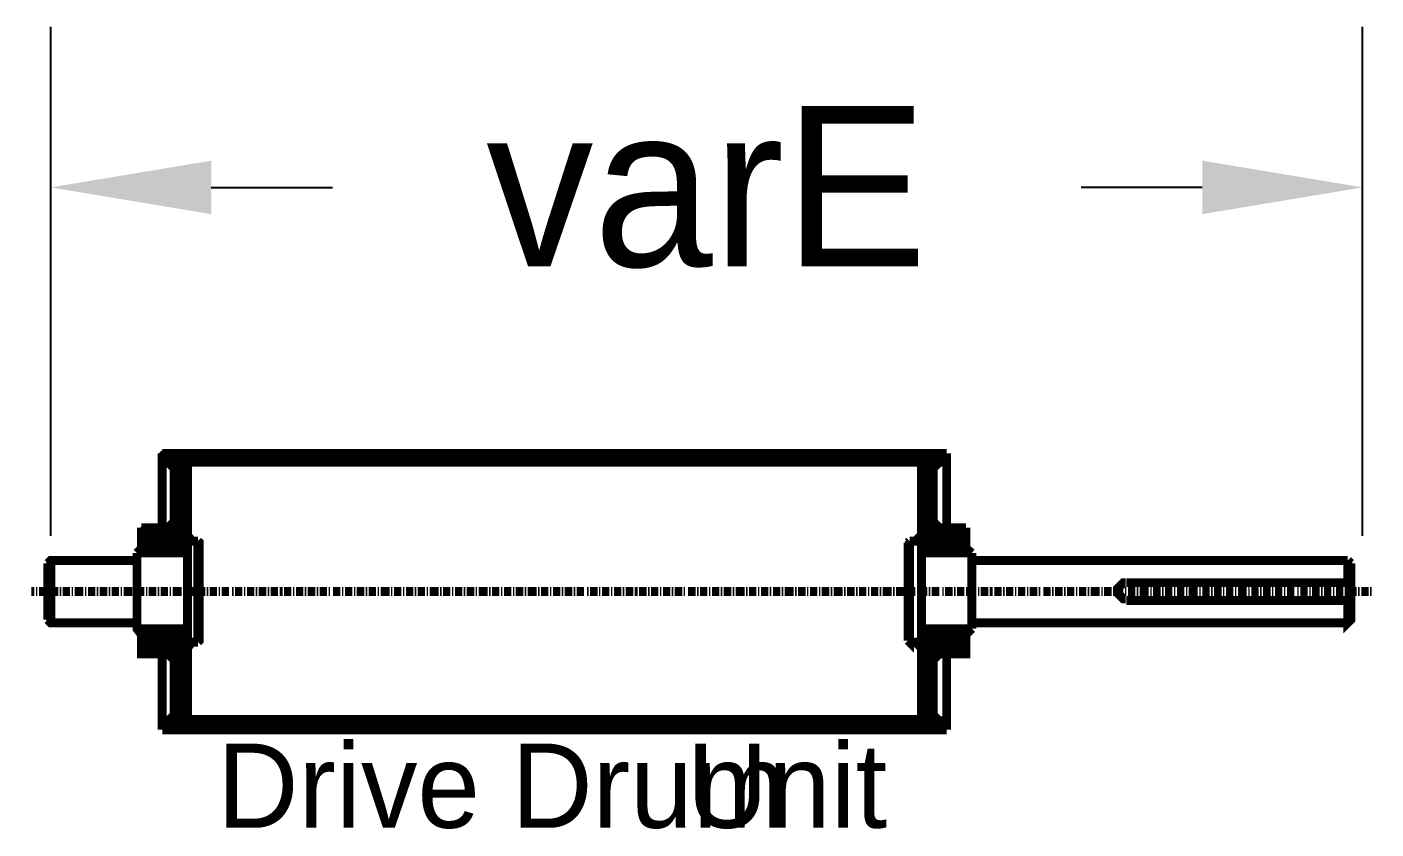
# Model space of a CAD drawing. Extents: x -4.5 to 11.4, y -10.7 to 0.4.
# Drawn here: x 5.904 to 7.418, y -8.492 to -7.592 of the extents above; entities that cross this region are included whole.
import ezdxf

# ---------------------------------------------------------------- set-up
doc = ezdxf.new("R2010")
doc.units = 0
doc.header["$MEASUREMENT"] = 0
doc.dimstyles.get("Standard").update_dxf_attribs({"dimtxt": 0.18, "dimasz": 0.18, "dimexe": 0.18, "dimexo": 0.0625, "dimgap": 0.09, "dimtad": 0, "dimtih": 1, "dimtoh": 1, "dimdec": 4, "dimzin": 0, "dimdsep": 46, "dimtxsty": 'Standard', "dimcen": 0.09, "dimadec": 0, "dimazin": 0, "dimtfac": 1, "dimtdec": 4, "dimtofl": 0, "dimtmove": 0, "dimatfit": 3, "dimfxl": 1, "dimtolj": 1, "dimtzin": 0, "dimarcsym": 0})

# ---------------------------------------------------------------- blocks, each defined once
blk = doc.blocks.new('*D4')
at = {"color": 0, "linetype": 'Continuous', "lineweight": -2, "transparency": 16777216}
for p, q in [((5.9311, -8.163), (5.9311, -7.5921)), ((7.4028, -8.163), (7.4028, -7.5921)), ((6.1111, -7.7721), (6.247, -7.7721)), ((7.2228, -7.7721), (7.087, -7.7721))]:
    blk.add_line(p, q, dxfattribs=at)
at = {"color": 0, "linetype": 'Continuous', "transparency": 16777216}
for points in [[(6.1111, -7.7421), (6.1111, -7.8021), (5.9311, -7.7721)], [(7.2228, -7.7421), (7.2228, -7.8021), (7.4028, -7.7721)]]:
    blk.add_solid(points, dxfattribs=at)
at = {"layer": 'Defpoints', "color": 0, "linetype": 'Continuous', "transparency": 16777216}
for p in [(7.4028, -7.7721), (5.9311, -8.2255), (7.4028, -8.2255)]:
    blk.add_point(p, dxfattribs=at)
at = {"color": 0, "linetype": 'Continuous', "transparency": 16777216, "insert": (6.667, -7.7721), "char_height": 0.18, "attachment_point": 5}
blk.add_mtext('\\A1;varE', dxfattribs=at)

msp = doc.modelspace()

# ---------------------------------------------------------------- linework, layer by layer
at = {"color": 0, "const_width": 0.01}
for points in [[(6.936113, -8.070497), (6.056133, -8.070497)], [(6.056133, -8.070497), (6.056133, -8.153837)], [(6.056133, -8.073867), (6.059433, -8.070497)], [(6.062793, -8.080547), (6.072783, -8.070497)], [(6.074463, -8.080547), (6.084453, -8.070497)], [(6.086133, -8.080547), (6.097793, -8.070497)], [(6.099423, -8.080547), (6.109463, -8.070497)], [(6.111143, -8.080547), (6.122813, -8.070497)], [(6.124433, -8.080547), (6.136103, -8.070497)], [(6.136103, -8.080547), (6.147763, -8.070497)], [(6.149453, -8.080547), (6.161113, -8.070497)], [(6.161113, -8.080547), (6.172773, -8.070497)], [(6.174453, -8.080547), (6.186113, -8.070497)], [(6.186113, -8.080547), (6.197783, -8.070497)], [(6.199463, -8.080547), (6.211133, -8.070497)], [(6.211133, -8.080547), (6.222793, -8.070497)], [(6.224423, -8.080547), (6.236143, -8.070497)], [(6.236143, -8.080547), (6.247813, -8.070497)], [(6.249433, -8.080547), (6.261103, -8.070497)], [(6.262783, -8.080547), (6.272763, -8.070497)], [(6.274453, -8.080547), (6.286113, -8.070497)], [(6.287793, -8.080547), (6.297773, -8.070497)], [(6.299453, -8.080547), (6.311113, -8.070497)], [(6.312793, -8.080547), (6.322783, -8.070497)], [(6.324463, -8.080547), (6.336133, -8.070497)], [(6.337753, -8.080547), (6.349423, -8.070497)], [(6.349423, -8.080547), (6.361143, -8.070497)], [(6.362763, -8.080547), (6.374433, -8.070497)], [(6.374433, -8.080547), (6.386103, -8.070497)], [(6.387783, -8.080547), (6.399453, -8.070497)], [(6.399453, -8.080547), (6.411113, -8.070497)], [(6.412793, -8.080547), (6.424453, -8.070497)], [(6.424453, -8.080547), (6.436113, -8.070497)], [(6.437793, -8.080547), (6.449463, -8.070497)], [(6.449463, -8.080547), (6.461133, -8.070497)], [(6.462753, -8.080547), (6.474423, -8.070497)], [(6.476103, -8.080547), (6.486143, -8.070497)], [(6.487763, -8.080547), (6.499433, -8.070497)], [(6.501113, -8.080547), (6.511103, -8.070497)], [(6.512783, -8.080547), (6.524453, -8.070497)], [(6.526133, -8.080547), (6.536113, -8.070497)], [(6.537793, -8.080547), (6.549453, -8.070497)], [(6.551143, -8.080547), (6.561113, -8.070497)], [(6.562793, -8.080547), (6.574463, -8.070497)], [(6.576083, -8.080547), (6.587753, -8.070497)], [(6.587753, -8.080547), (6.599423, -8.070497)], [(6.601103, -8.080547), (6.612763, -8.070497)], [(6.612763, -8.080547), (6.624433, -8.070497)], [(6.626113, -8.080547), (6.637783, -8.070497)], [(6.637783, -8.080547), (6.649453, -8.070497)], [(6.651133, -8.080547), (6.662793, -8.070497)], [(6.662793, -8.080547), (6.674453, -8.070497)], [(6.676143, -8.080547), (6.687793, -8.070497)], [(6.687793, -8.080547), (6.699463, -8.070497)], [(6.701083, -8.080547), (6.712753, -8.070497)], [(6.714433, -8.080547), (6.724423, -8.070497)], [(6.726103, -8.080547), (6.737763, -8.070497)], [(6.739453, -8.080547), (6.749433, -8.070497)], [(6.751113, -8.080547), (6.762783, -8.070497)], [(6.764463, -8.080547), (6.774453, -8.070497)], [(6.776133, -8.080547), (6.787793, -8.070497)], [(6.789473, -8.080547), (6.801143, -8.070497)], [(6.801143, -8.080547), (6.812793, -8.070497)], [(6.814433, -8.080547), (6.826083, -8.070497)], [(6.826083, -8.080547), (6.837753, -8.070497)], [(6.839433, -8.080547), (6.851103, -8.070497)], [(6.851103, -8.080547), (6.862763, -8.070497)], [(6.864453, -8.080547), (6.876113, -8.070497)], [(6.876113, -8.080547), (6.887783, -8.070497)], [(6.889463, -8.080547), (6.901133, -8.070497)], [(6.901133, -8.080547), (6.912793, -8.070497)], [(6.916103, -8.080547), (6.926143, -8.070497)], [(6.936113, -8.070497), (6.936113, -8.153837)], [(6.056133, -8.080547), (6.084453, -8.080547)], [(6.062793, -8.080547), (6.069473, -8.087207)], [(6.069473, -8.080547), (6.069473, -8.182207)], [(6.084453, -8.095517), (6.069473, -8.082167)], [(6.084453, -8.083847), (6.079463, -8.080547)], [(6.907793, -8.080547), (6.084453, -8.080547)], [(6.084453, -8.080547), (6.084453, -8.225497)], [(6.936113, -8.080547), (6.907793, -8.080547)], [(6.921083, -8.093887), (6.907793, -8.080547)], [(6.907793, -8.080547), (6.907793, -8.225497)], [(6.921083, -8.080547), (6.919463, -8.080547)], [(6.921083, -8.080547), (6.921083, -8.182207)], [(6.927763, -8.080547), (6.921083, -8.087207)], [(6.927763, -8.080547), (6.936113, -8.072177)], [(6.084453, -8.108867), (6.069473, -8.093887)], [(6.921083, -8.105557), (6.907793, -8.092207)], [(6.084453, -8.120527), (6.069473, -8.107177)], [(6.921083, -8.118847), (6.907793, -8.105557)], [(6.084453, -8.133877), (6.069473, -8.118847)], [(6.921083, -8.132197), (6.907793, -8.117227)], [(6.921083, -8.143867), (6.907793, -8.130517)], [(6.084453, -8.145547), (6.069473, -8.132197)], [(6.084453, -8.158887), (6.069473, -8.143867)], [(6.921083, -8.157197), (6.907793, -8.142167)], [(6.032793, -8.160517), (6.037793, -8.153837)], [(6.032793, -8.172187), (6.051143, -8.153837)], [(6.032793, -8.153837), (6.032793, -8.182207)], [(6.069473, -8.153837), (6.032793, -8.153837)], [(6.034423, -8.182207), (6.062793, -8.153837)], [(6.047773, -8.182207), (6.069473, -8.160517)], [(6.062793, -8.153837), (6.069473, -8.147227)], [(6.084453, -8.170547), (6.069473, -8.157197)], [(6.921083, -8.168867), (6.907793, -8.155517)], [(6.927763, -8.153837), (6.921083, -8.147227)], [(6.921083, -8.153837), (6.957763, -8.153837)], [(6.921083, -8.155517), (6.922773, -8.153837)], [(6.921083, -8.168867), (6.936113, -8.153837)], [(6.921083, -8.180527), (6.947783, -8.153837)], [(6.932753, -8.182207), (6.957763, -8.157197)], [(6.957763, -8.153837), (6.957763, -8.182207)], [(6.059433, -8.182207), (6.069473, -8.173867)], [(6.082763, -8.182207), (6.069473, -8.168867)], [(6.089433, -8.168867), (6.084453, -8.162197)], [(6.096113, -8.168867), (6.084453, -8.168867)], [(6.096113, -8.168867), (6.096113, -8.282197)], [(6.096113, -8.168867), (6.097793, -8.170547), (6.097793, -8.280517), (6.096113, -8.282197)], [(6.894453, -8.168867), (6.892773, -8.170547)], [(6.892773, -8.280517), (6.894453, -8.282197), (6.894453, -8.168867)], [(6.892773, -8.170547), (6.892773, -8.280517)], [(6.894453, -8.168867), (6.907793, -8.168867)], [(6.901133, -8.168867), (6.907793, -8.162197)], [(6.921083, -8.182207), (6.907793, -8.167187)], [(6.944473, -8.182207), (6.957763, -8.168867)], [(5.927763, -8.193877), (5.931133, -8.190517), (6.027813, -8.190517)], [(5.931133, -8.260557), (5.931133, -8.190517)], [(6.027813, -8.182207), (6.032793, -8.177227)], [(6.084453, -8.182207), (6.027813, -8.182207)], [(6.027813, -8.182207), (6.027813, -8.267167), (6.032793, -8.273847)], [(6.909423, -8.182207), (6.907793, -8.180527)], [(6.907793, -8.182207), (6.964433, -8.182207)], [(6.964433, -8.182207), (6.957763, -8.177227)], [(6.964433, -8.182207), (6.964433, -8.267167)], [(6.964433, -8.190517), (7.386103, -8.190517)], [(7.389463, -8.193877), (7.386103, -8.190517)], [(7.386103, -8.215527), (7.386103, -8.190517)], [(5.927763, -8.257197), (5.927763, -8.193877)], [(7.386103, -8.235547), (7.386103, -8.260557), (7.389463, -8.257197), (7.389463, -8.193877)], [(7.136963, -8.215527), (7.134633, -8.215527), (7.127793, -8.222367), (7.127793, -8.224697), (7.127793, -8.226977), (7.134633, -8.233867), (7.136963, -8.233867)], [(7.137783, -8.215527), (7.389463, -8.215527)], [(5.909423, -8.225497), (5.911113, -8.225497), (5.912793, -8.225497)], [(5.914473, -8.225497), (5.916103, -8.225497)], [(5.917783, -8.225497), (5.919463, -8.225497), (5.921083, -8.225497), (5.922773, -8.225497), (5.924453, -8.225497), (5.926143, -8.225497)], [(5.927763, -8.225497), (5.929453, -8.225497)], [(5.931133, -8.225497), (5.932753, -8.225497), (5.934433, -8.225497), (5.936113, -8.225497), (5.937793, -8.225497), (5.939433, -8.225497)], [(5.941113, -8.225497), (5.942793, -8.225497)], [(5.944473, -8.225497), (5.946103, -8.225497), (5.947783, -8.225497), (5.949463, -8.225497), (5.951083, -8.225497), (5.952783, -8.225497)], [(5.954463, -8.225497), (5.956143, -8.225497)], [(5.957763, -8.225497), (5.959453, -8.225497), (5.961133, -8.225497), (5.962753, -8.225497), (5.964433, -8.225497), (5.966113, -8.225497), (5.967813, -8.225497)], [(5.969433, -8.225497), (5.971113, -8.225497)], [(5.972793, -8.225497), (5.974423, -8.225497), (5.976103, -8.225497), (5.977783, -8.225497), (5.979463, -8.225497), (5.981103, -8.225497)], [(5.982783, -8.225497), (5.984463, -8.225497)], [(5.986143, -8.225497), (5.987763, -8.225497), (5.989453, -8.225497), (5.991133, -8.225497), (5.992753, -8.225497), (5.994453, -8.225497)], [(5.996133, -8.225497), (5.997813, -8.225497)], [(5.999433, -8.225497), (6.001113, -8.225497), (6.002793, -8.225497), (6.004423, -8.225497), (6.006103, -8.225497), (6.007783, -8.225497)], [(6.009473, -8.225497), (6.011103, -8.225497)], [(6.012783, -8.225497), (6.014463, -8.225497), (6.016083, -8.225497), (6.017773, -8.225497), (6.019453, -8.225497), (6.021133, -8.225497), (6.022763, -8.225497)], [(6.024453, -8.225497), (6.026133, -8.225497)], [(6.027813, -8.225497), (6.029433, -8.225497), (6.031113, -8.225497), (6.032793, -8.225497), (6.034423, -8.225497), (6.036113, -8.225497)], [(6.037793, -8.225497), (6.039473, -8.225497)], [(6.041103, -8.225497), (6.042783, -8.225497), (6.044463, -8.225497), (6.046083, -8.225497), (6.047773, -8.225497), (6.049453, -8.225497)], [(6.051143, -8.225497), (6.052763, -8.225497)], [(6.054453, -8.225497), (6.056133, -8.225497), (6.057753, -8.225497), (6.059433, -8.225497), (6.061113, -8.225497), (6.062793, -8.225497)], [(6.064433, -8.225497), (6.066113, -8.225497)], [(6.067793, -8.225497), (6.069473, -8.225497), (6.071103, -8.225497), (6.072783, -8.225497), (6.074463, -8.225497), (6.076083, -8.225497), (6.077783, -8.225497)], [(6.079463, -8.225497), (6.081143, -8.225497)], [(6.082763, -8.225497), (6.084453, -8.225497), (6.086133, -8.225497), (6.087753, -8.225497), (6.089433, -8.225497), (6.091113, -8.225497)], [(6.084453, -8.225497), (6.084453, -8.370527)], [(6.092813, -8.225497), (6.094433, -8.225497)], [(6.096113, -8.225497), (6.097793, -8.225497), (6.099423, -8.225497), (6.101103, -8.225497), (6.102783, -8.225497), (6.104463, -8.225497)], [(6.106103, -8.225497), (6.107783, -8.225497)], [(6.109463, -8.225497), (6.111143, -8.225497), (6.112763, -8.225497), (6.114453, -8.225497), (6.116133, -8.225497), (6.117753, -8.225497)], [(6.119453, -8.225497), (6.121133, -8.225497)], [(6.122813, -8.225497), (6.124433, -8.225497), (6.126113, -8.225497), (6.127793, -8.225497), (6.129423, -8.225497), (6.131103, -8.225497)], [(6.134473, -8.225497), (6.136103, -8.225497)], [(6.137783, -8.225497), (6.139463, -8.225497), (6.141083, -8.225497), (6.142773, -8.225497), (6.144453, -8.225497), (6.146133, -8.225497)], [(6.147763, -8.225497), (6.149453, -8.225497)], [(6.151133, -8.225497), (6.152813, -8.225497), (6.154433, -8.225497), (6.156113, -8.225497), (6.157793, -8.225497), (6.159423, -8.225497)], [(6.161113, -8.225497), (6.162793, -8.225497)], [(6.164473, -8.225497), (6.166103, -8.225497), (6.167783, -8.225497), (6.169463, -8.225497), (6.171083, -8.225497), (6.172773, -8.225497)], [(6.174453, -8.225497), (6.176143, -8.225497)], [(6.177763, -8.225497), (6.179453, -8.225497), (6.181133, -8.225497), (6.182753, -8.225497), (6.184433, -8.225497), (6.186113, -8.225497)], [(6.187793, -8.225497), (6.189433, -8.225497), (6.191113, -8.225497)], [(6.192793, -8.225497), (6.194473, -8.225497), (6.196103, -8.225497), (6.197783, -8.225497), (6.199463, -8.225497), (6.201083, -8.225497)], [(6.202783, -8.225497), (6.204463, -8.225497)], [(6.206143, -8.225497), (6.207763, -8.225497), (6.209453, -8.225497), (6.211133, -8.225497), (6.212753, -8.225497), (6.214433, -8.225497)], [(6.216113, -8.225497), (6.217813, -8.225497)], [(6.219433, -8.225497), (6.221113, -8.225497), (6.222793, -8.225497), (6.224423, -8.225497), (6.226103, -8.225497), (6.227783, -8.225497)], [(6.229463, -8.225497), (6.231103, -8.225497)], [(6.232783, -8.225497), (6.234463, -8.225497), (6.236143, -8.225497), (6.237763, -8.225497), (6.239453, -8.225497), (6.241133, -8.225497)], [(6.242753, -8.225497), (6.244453, -8.225497)], [(6.247813, -8.225497), (6.249433, -8.225497), (6.251113, -8.225497), (6.252793, -8.225497), (6.254423, -8.225497), (6.256103, -8.225497)], [(6.257783, -8.225497), (6.259473, -8.225497)], [(6.261103, -8.225497), (6.262783, -8.225497), (6.264463, -8.225497), (6.266083, -8.225497), (6.267773, -8.225497), (6.269453, -8.225497)], [(6.271133, -8.225497), (6.272763, -8.225497)], [(6.274453, -8.225497), (6.276133, -8.225497), (6.277813, -8.225497), (6.279433, -8.225497), (6.281113, -8.225497), (6.282793, -8.225497)], [(6.284423, -8.225497), (6.286113, -8.225497)], [(6.287793, -8.225497), (6.289473, -8.225497), (6.291103, -8.225497), (6.292783, -8.225497), (6.294463, -8.225497), (6.296083, -8.225497)], [(6.297773, -8.225497), (6.299453, -8.225497)], [(6.301143, -8.225497), (6.302763, -8.225497), (6.304453, -8.225497), (6.306133, -8.225497), (6.307753, -8.225497), (6.309433, -8.225497), (6.311113, -8.225497)], [(6.312793, -8.225497), (6.314433, -8.225497)], [(6.316113, -8.225497), (6.317793, -8.225497), (6.319473, -8.225497), (6.321103, -8.225497), (6.322783, -8.225497), (6.324463, -8.225497)], [(6.326083, -8.225497), (6.327783, -8.225497)], [(6.329463, -8.225497), (6.331143, -8.225497), (6.332763, -8.225497), (6.334453, -8.225497), (6.336133, -8.225497), (6.337753, -8.225497)], [(6.339433, -8.225497), (6.341113, -8.225497)], [(6.342813, -8.225497), (6.344433, -8.225497), (6.346113, -8.225497), (6.347793, -8.225497), (6.349423, -8.225497), (6.351103, -8.225497)], [(6.352783, -8.225497), (6.354463, -8.225497)], [(6.356103, -8.225497), (6.357783, -8.225497), (6.359463, -8.225497), (6.361143, -8.225497), (6.362763, -8.225497), (6.364453, -8.225497), (6.366133, -8.225497)], [(6.367753, -8.225497), (6.369453, -8.225497)], [(6.371133, -8.225497), (6.372813, -8.225497), (6.374433, -8.225497), (6.376113, -8.225497), (6.377793, -8.225497), (6.379423, -8.225497)], [(6.381103, -8.225497), (6.382783, -8.225497)], [(6.384473, -8.225497), (6.386103, -8.225497), (6.387783, -8.225497), (6.389463, -8.225497), (6.391083, -8.225497), (6.392773, -8.225497)], [(6.394453, -8.225497), (6.396133, -8.225497)], [(6.397763, -8.225497), (6.399453, -8.225497), (6.401133, -8.225497), (6.402813, -8.225497), (6.404433, -8.225497), (6.406113, -8.225497)], [(6.407793, -8.225497), (6.409423, -8.225497)], [(6.411113, -8.225497), (6.412793, -8.225497), (6.414473, -8.225497), (6.416103, -8.225497), (6.417783, -8.225497), (6.419463, -8.225497), (6.421083, -8.225497)], [(6.422773, -8.225497), (6.424453, -8.225497)], [(6.426143, -8.225497), (6.427763, -8.225497), (6.429453, -8.225497), (6.431133, -8.225497), (6.432753, -8.225497), (6.434433, -8.225497)], [(6.436113, -8.225497), (6.437793, -8.225497)], [(6.439433, -8.225497), (6.441113, -8.225497), (6.442793, -8.225497), (6.444473, -8.225497), (6.446103, -8.225497), (6.447783, -8.225497)], [(6.449463, -8.225497), (6.451083, -8.225497)], [(6.452783, -8.225497), (6.454463, -8.225497), (6.456143, -8.225497), (6.457763, -8.225497), (6.459453, -8.225497), (6.461133, -8.225497)], [(6.462753, -8.225497), (6.464433, -8.225497)], [(6.466113, -8.225497), (6.467813, -8.225497), (6.469433, -8.225497), (6.471113, -8.225497), (6.472793, -8.225497), (6.474423, -8.225497), (6.476103, -8.225497)], [(6.477783, -8.225497), (6.479463, -8.225497)], [(6.481103, -8.225497), (6.482783, -8.225497), (6.484463, -8.225497), (6.486143, -8.225497), (6.487763, -8.225497), (6.489453, -8.225497)], [(6.491133, -8.225497), (6.492753, -8.225497)], [(6.494453, -8.225497), (6.496133, -8.225497), (6.497813, -8.225497), (6.499433, -8.225497), (6.501113, -8.225497), (6.502793, -8.225497)], [(6.504423, -8.225497), (6.506103, -8.225497)], [(6.507783, -8.225497), (6.509473, -8.225497), (6.511103, -8.225497), (6.512783, -8.225497), (6.514463, -8.225497), (6.516083, -8.225497)], [(6.517773, -8.225497), (6.519453, -8.225497)], [(6.521133, -8.225497), (6.522763, -8.225497), (6.524453, -8.225497), (6.526133, -8.225497), (6.527813, -8.225497), (6.529433, -8.225497)], [(6.532793, -8.225497), (6.534423, -8.225497)], [(6.536113, -8.225497), (6.537793, -8.225497), (6.539473, -8.225497), (6.541103, -8.225497), (6.542783, -8.225497), (6.544463, -8.225497)], [(6.546083, -8.225497), (6.547773, -8.225497)], [(6.549453, -8.225497), (6.551143, -8.225497), (6.552763, -8.225497), (6.554453, -8.225497), (6.556133, -8.225497), (6.557753, -8.225497)], [(6.559433, -8.225497), (6.561113, -8.225497)], [(6.562793, -8.225497), (6.564433, -8.225497), (6.566113, -8.225497), (6.567793, -8.225497), (6.569473, -8.225497), (6.571103, -8.225497)], [(6.572783, -8.225497), (6.574463, -8.225497)], [(6.576083, -8.225497), (6.577783, -8.225497), (6.579463, -8.225497), (6.581143, -8.225497), (6.582763, -8.225497), (6.584453, -8.225497)], [(6.586133, -8.225497), (6.587753, -8.225497), (6.589433, -8.225497)], [(6.591113, -8.225497), (6.592813, -8.225497), (6.594433, -8.225497), (6.596113, -8.225497), (6.597793, -8.225497), (6.599423, -8.225497)], [(6.601103, -8.225497), (6.602783, -8.225497)], [(6.604463, -8.225497), (6.606103, -8.225497), (6.607783, -8.225497), (6.609463, -8.225497), (6.611143, -8.225497), (6.612763, -8.225497)], [(6.614453, -8.225497), (6.616133, -8.225497)], [(6.617753, -8.225497), (6.619453, -8.225497), (6.621133, -8.225497), (6.622813, -8.225497), (6.624433, -8.225497), (6.626113, -8.225497)], [(6.627793, -8.225497), (6.629423, -8.225497)], [(6.631103, -8.225497), (6.632783, -8.225497), (6.634473, -8.225497), (6.636103, -8.225497), (6.637783, -8.225497), (6.639463, -8.225497)], [(6.641083, -8.225497), (6.642773, -8.225497)], [(6.646133, -8.225497), (6.647763, -8.225497), (6.649453, -8.225497), (6.651133, -8.225497), (6.652813, -8.225497), (6.654433, -8.225497)], [(6.656113, -8.225497), (6.657793, -8.225497)], [(6.659423, -8.225497), (6.661113, -8.225497), (6.662793, -8.225497), (6.664473, -8.225497), (6.666103, -8.225497), (6.667783, -8.225497)], [(6.669463, -8.225497), (6.671083, -8.225497)], [(6.672773, -8.225497), (6.674453, -8.225497), (6.676143, -8.225497), (6.677763, -8.225497), (6.679453, -8.225497), (6.681133, -8.225497)], [(6.682753, -8.225497), (6.684433, -8.225497)], [(6.686113, -8.225497), (6.687793, -8.225497), (6.689433, -8.225497), (6.691113, -8.225497), (6.692793, -8.225497), (6.694473, -8.225497)], [(6.696103, -8.225497), (6.697783, -8.225497)], [(6.699463, -8.225497), (6.701083, -8.225497), (6.702783, -8.225497), (6.704463, -8.225497), (6.706143, -8.225497), (6.707763, -8.225497), (6.709453, -8.225497)], [(6.711133, -8.225497), (6.712753, -8.225497)], [(6.714433, -8.225497), (6.716113, -8.225497), (6.717813, -8.225497), (6.719433, -8.225497), (6.721113, -8.225497), (6.722793, -8.225497)], [(6.724423, -8.225497), (6.726103, -8.225497)], [(6.727783, -8.225497), (6.729463, -8.225497), (6.731103, -8.225497), (6.732783, -8.225497), (6.734463, -8.225497), (6.736143, -8.225497)], [(6.737763, -8.225497), (6.739453, -8.225497)], [(6.741133, -8.225497), (6.742753, -8.225497), (6.744453, -8.225497), (6.746133, -8.225497), (6.747813, -8.225497), (6.749433, -8.225497)], [(6.751113, -8.225497), (6.752793, -8.225497)], [(6.754423, -8.225497), (6.756103, -8.225497), (6.757783, -8.225497), (6.759473, -8.225497), (6.761103, -8.225497), (6.762783, -8.225497), (6.764463, -8.225497)], [(6.766083, -8.225497), (6.767773, -8.225497)], [(6.769453, -8.225497), (6.771133, -8.225497), (6.772763, -8.225497), (6.774453, -8.225497), (6.776133, -8.225497), (6.777813, -8.225497)], [(6.779433, -8.225497), (6.781113, -8.225497)], [(6.782793, -8.225497), (6.784423, -8.225497), (6.786113, -8.225497), (6.787793, -8.225497), (6.789473, -8.225497), (6.791103, -8.225497)], [(6.792783, -8.225497), (6.794463, -8.225497)], [(6.796083, -8.225497), (6.797773, -8.225497), (6.799453, -8.225497), (6.801143, -8.225497), (6.802763, -8.225497), (6.804453, -8.225497)], [(6.806133, -8.225497), (6.807753, -8.225497)], [(6.809433, -8.225497), (6.811113, -8.225497), (6.812793, -8.225497), (6.814433, -8.225497), (6.816113, -8.225497), (6.817793, -8.225497), (6.819473, -8.225497)], [(6.821103, -8.225497), (6.822783, -8.225497)], [(6.824463, -8.225497), (6.826083, -8.225497), (6.827783, -8.225497), (6.829463, -8.225497), (6.831143, -8.225497), (6.832763, -8.225497)], [(6.834453, -8.225497), (6.836133, -8.225497)], [(6.837753, -8.225497), (6.839433, -8.225497), (6.841113, -8.225497), (6.842813, -8.225497), (6.844433, -8.225497), (6.846113, -8.225497)], [(6.847793, -8.225497), (6.849423, -8.225497)], [(6.851103, -8.225497), (6.852783, -8.225497), (6.854463, -8.225497), (6.856103, -8.225497), (6.857783, -8.225497), (6.859463, -8.225497)], [(6.861143, -8.225497), (6.862763, -8.225497)], [(6.864453, -8.225497), (6.866133, -8.225497), (6.867753, -8.225497), (6.869453, -8.225497), (6.871133, -8.225497), (6.872813, -8.225497), (6.874433, -8.225497)], [(6.876113, -8.225497), (6.877793, -8.225497)], [(6.879423, -8.225497), (6.881103, -8.225497), (6.882783, -8.225497), (6.884473, -8.225497), (6.886103, -8.225497), (6.887783, -8.225497)], [(6.889463, -8.225497), (6.891083, -8.225497)], [(6.892773, -8.225497), (6.894453, -8.225497), (6.896133, -8.225497), (6.897763, -8.225497), (6.899453, -8.225497), (6.901133, -8.225497)], [(6.902813, -8.225497), (6.904433, -8.225497)], [(6.906113, -8.225497), (6.907793, -8.225497), (6.909423, -8.225497), (6.911113, -8.225497), (6.912793, -8.225497), (6.914473, -8.225497)], [(6.907793, -8.225497), (6.907793, -8.370527)], [(6.916103, -8.225497), (6.917783, -8.225497)], [(6.919463, -8.225497), (6.921083, -8.225497), (6.922773, -8.225497), (6.924453, -8.225497), (6.926143, -8.225497), (6.927763, -8.225497)], [(6.931133, -8.225497), (6.932753, -8.225497)], [(6.934433, -8.225497), (6.936113, -8.225497), (6.937793, -8.225497), (6.939433, -8.225497), (6.941113, -8.225497), (6.942793, -8.225497)], [(6.944473, -8.225497), (6.946103, -8.225497)], [(6.947783, -8.225497), (6.949463, -8.225497), (6.951083, -8.225497), (6.952783, -8.225497), (6.954463, -8.225497), (6.956143, -8.225497)], [(6.957763, -8.225497), (6.959453, -8.225497)], [(6.961133, -8.225497), (6.962753, -8.225497), (6.964433, -8.225497), (6.966113, -8.225497), (6.967813, -8.225497), (6.969433, -8.225497)], [(6.971113, -8.225497), (6.972793, -8.225497)], [(6.974423, -8.225497), (6.976103, -8.225497), (6.977783, -8.225497), (6.979463, -8.225497), (6.981103, -8.225497), (6.982783, -8.225497)], [(6.984463, -8.225497), (6.986143, -8.225497), (6.987763, -8.225497)], [(6.989453, -8.225497), (6.991133, -8.225497), (6.992753, -8.225497), (6.994453, -8.225497), (6.996133, -8.225497), (6.997813, -8.225497)], [(6.999433, -8.225497), (7.001113, -8.225497)], [(7.002793, -8.225497), (7.004423, -8.225497), (7.006103, -8.225497), (7.007783, -8.225497), (7.009473, -8.225497), (7.011103, -8.225497)], [(7.012783, -8.225497), (7.014463, -8.225497)], [(7.016083, -8.225497), (7.017773, -8.225497), (7.019453, -8.225497), (7.021133, -8.225497), (7.022763, -8.225497), (7.024453, -8.225497)], [(7.026133, -8.225497), (7.027813, -8.225497)], [(7.029433, -8.225497), (7.031113, -8.225497), (7.032793, -8.225497), (7.034423, -8.225497), (7.036113, -8.225497), (7.037793, -8.225497)], [(7.039473, -8.225497), (7.041103, -8.225497)], [(7.044463, -8.225497), (7.046083, -8.225497), (7.047773, -8.225497), (7.049453, -8.225497), (7.051143, -8.225497), (7.052763, -8.225497)], [(7.054453, -8.225497), (7.056133, -8.225497)], [(7.057753, -8.225497), (7.059433, -8.225497), (7.061113, -8.225497), (7.062793, -8.225497), (7.064433, -8.225497), (7.066113, -8.225497)], [(7.067793, -8.225497), (7.069473, -8.225497)], [(7.071103, -8.225497), (7.072783, -8.225497), (7.074463, -8.225497), (7.076083, -8.225497), (7.077783, -8.225497), (7.079463, -8.225497)], [(7.081143, -8.225497), (7.082763, -8.225497)], [(7.084453, -8.225497), (7.086133, -8.225497), (7.087753, -8.225497), (7.089433, -8.225497), (7.091113, -8.225497), (7.092813, -8.225497)], [(7.094433, -8.225497), (7.096113, -8.225497)], [(7.097793, -8.225497), (7.099423, -8.225497), (7.101103, -8.225497), (7.102783, -8.225497), (7.104463, -8.225497), (7.106103, -8.225497), (7.107783, -8.225497)], [(7.109463, -8.225497), (7.111143, -8.225497)], [(7.112763, -8.225497), (7.114453, -8.225497), (7.116133, -8.225497), (7.117753, -8.225497), (7.119453, -8.225497), (7.121133, -8.225497)], [(7.122813, -8.225497), (7.124433, -8.225497)], [(7.126113, -8.225497), (7.127793, -8.225497), (7.129423, -8.225497), (7.131103, -8.225497), (7.132783, -8.225497), (7.134473, -8.225497)], [(7.136103, -8.225497), (7.137783, -8.225497)], [(7.137783, -8.235547), (7.389463, -8.235547)], [(7.139463, -8.225497), (7.141083, -8.225497), (7.142773, -8.225497), (7.144453, -8.225497), (7.146133, -8.225497), (7.147763, -8.225497)], [(7.149453, -8.225497), (7.151133, -8.225497)], [(7.152813, -8.225497), (7.154433, -8.225497), (7.156113, -8.225497), (7.157793, -8.225497), (7.159423, -8.225497), (7.161113, -8.225497), (7.162793, -8.225497)], [(7.164473, -8.225497), (7.166103, -8.225497)], [(7.167783, -8.225497), (7.169463, -8.225497), (7.171083, -8.225497), (7.172773, -8.225497), (7.174453, -8.225497), (7.176143, -8.225497)], [(7.177763, -8.225497), (7.179453, -8.225497)], [(7.181133, -8.225497), (7.182753, -8.225497), (7.184433, -8.225497), (7.186113, -8.225497), (7.187793, -8.225497), (7.189433, -8.225497)], [(7.191113, -8.225497), (7.192793, -8.225497)], [(7.194473, -8.225497), (7.196103, -8.225497), (7.197783, -8.225497), (7.199463, -8.225497), (7.201083, -8.225497), (7.202783, -8.225497)], [(7.204463, -8.225497), (7.206143, -8.225497)], [(7.207763, -8.225497), (7.209453, -8.225497), (7.211133, -8.225497), (7.212753, -8.225497), (7.214433, -8.225497), (7.216113, -8.225497), (7.217813, -8.225497)], [(7.219433, -8.225497), (7.221113, -8.225497)], [(7.222793, -8.225497), (7.224423, -8.225497), (7.226103, -8.225497), (7.227783, -8.225497), (7.229463, -8.225497), (7.231103, -8.225497)], [(7.232783, -8.225497), (7.234463, -8.225497)], [(7.236143, -8.225497), (7.237763, -8.225497), (7.239453, -8.225497), (7.241133, -8.225497), (7.242753, -8.225497), (7.244453, -8.225497)], [(7.246133, -8.225497), (7.247813, -8.225497)], [(7.249433, -8.225497), (7.251113, -8.225497), (7.252793, -8.225497), (7.254423, -8.225497), (7.256103, -8.225497), (7.257783, -8.225497)], [(7.259473, -8.225497), (7.261103, -8.225497)], [(7.262783, -8.225497), (7.264463, -8.225497), (7.266083, -8.225497), (7.267773, -8.225497), (7.269453, -8.225497), (7.271133, -8.225497), (7.272763, -8.225497)], [(7.274453, -8.225497), (7.276133, -8.225497)], [(7.277813, -8.225497), (7.279433, -8.225497), (7.281113, -8.225497), (7.282793, -8.225497), (7.284423, -8.225497), (7.286113, -8.225497)], [(7.287793, -8.225497), (7.289473, -8.225497)], [(7.291103, -8.225497), (7.292783, -8.225497), (7.294463, -8.225497), (7.296083, -8.225497), (7.297773, -8.225497), (7.299453, -8.225497)], [(7.301143, -8.225497), (7.302763, -8.225497)], [(7.304453, -8.225497), (7.306133, -8.225497), (7.307753, -8.225497), (7.309433, -8.225497), (7.311113, -8.225497), (7.312793, -8.225497)], [(7.314433, -8.225497), (7.316113, -8.225497)], [(7.317793, -8.225497), (7.319473, -8.225497), (7.321103, -8.225497), (7.322783, -8.225497), (7.324463, -8.225497), (7.326083, -8.225497)], [(7.329463, -8.225497), (7.331143, -8.225497)], [(7.332763, -8.225497), (7.334453, -8.225497), (7.336133, -8.225497), (7.337753, -8.225497), (7.339433, -8.225497), (7.341113, -8.225497)], [(7.342813, -8.225497), (7.344433, -8.225497)], [(7.346113, -8.225497), (7.347793, -8.225497), (7.349423, -8.225497), (7.351103, -8.225497), (7.352783, -8.225497), (7.354463, -8.225497)], [(7.356103, -8.225497), (7.357783, -8.225497)], [(7.359463, -8.225497), (7.361143, -8.225497), (7.362763, -8.225497), (7.364453, -8.225497), (7.366133, -8.225497), (7.367753, -8.225497)], [(7.369453, -8.225497), (7.371133, -8.225497)], [(7.372813, -8.225497), (7.374433, -8.225497), (7.376113, -8.225497), (7.377793, -8.225497), (7.379423, -8.225497), (7.381103, -8.225497)], [(7.382783, -8.225497), (7.384473, -8.225497), (7.386103, -8.225497)], [(7.387783, -8.225497), (7.389463, -8.225497), (7.391083, -8.225497), (7.392773, -8.225497), (7.394453, -8.225497), (7.396133, -8.225497)], [(7.397763, -8.225497), (7.399453, -8.225497)], [(7.401133, -8.225497), (7.402813, -8.225497), (7.404433, -8.225497), (7.406113, -8.225497), (7.407793, -8.225497), (7.409423, -8.225497)], [(7.411113, -8.225497), (7.412793, -8.225497)], [(6.027813, -8.260557), (5.931133, -8.260557), (5.927763, -8.257197)], [(6.084453, -8.267167), (6.027813, -8.267167)], [(6.069473, -8.295547), (6.032793, -8.295547), (6.032793, -8.267167)], [(6.032793, -8.272227), (6.037793, -8.267167)], [(6.032793, -8.285517), (6.049453, -8.267167)], [(6.034423, -8.295547), (6.062793, -8.267167)], [(6.069473, -8.267167), (6.069473, -8.370527)], [(6.084453, -8.272227), (6.079463, -8.267167)], [(6.921083, -8.282197), (6.907793, -8.267167)], [(6.907793, -8.267167), (6.964433, -8.267167)], [(6.921083, -8.268867), (6.919463, -8.267167)], [(6.921083, -8.268867), (6.922773, -8.267167)], [(6.921083, -8.282197), (6.934433, -8.267167)], [(6.921083, -8.293867), (6.947783, -8.267167)], [(6.921083, -8.267167), (6.921083, -8.370527)], [(6.921083, -8.295547), (6.957763, -8.295547), (6.957763, -8.267167)], [(6.964433, -8.267167), (6.957763, -8.273847)], [(6.964433, -8.260557), (7.386103, -8.260557)], [(6.047773, -8.295547), (6.069473, -8.273847)], [(6.084453, -8.283887), (6.069473, -8.270547)], [(6.084453, -8.297187), (6.069473, -8.282197)], [(6.096113, -8.282197), (6.084453, -8.282197)], [(6.089433, -8.282197), (6.084453, -8.288877)], [(6.894453, -8.282197), (6.907793, -8.282197)], [(6.901133, -8.282197), (6.907793, -8.288877)], [(6.921083, -8.293867), (6.907793, -8.280517)], [(6.931133, -8.295547), (6.957763, -8.270547)], [(6.944473, -8.295547), (6.957763, -8.282197)], [(6.056133, -8.380517), (6.056133, -8.295547)], [(6.059433, -8.295547), (6.069473, -8.285517)], [(6.062793, -8.295547), (6.069473, -8.302227)], [(6.084453, -8.308837), (6.069473, -8.295547)], [(6.921083, -8.307207), (6.907793, -8.292187)], [(6.927763, -8.295547), (6.921083, -8.302227)], [(6.936113, -8.380517), (6.936113, -8.295547)], [(6.956143, -8.295547), (6.957763, -8.295547)], [(6.084453, -8.322177), (6.069473, -8.307207)], [(6.921083, -8.318877), (6.907793, -8.305527)], [(6.084453, -8.333847), (6.069473, -8.320497)], [(6.921083, -8.332167), (6.907793, -8.317197)], [(6.084453, -8.347197), (6.069473, -8.332167)], [(6.921083, -8.345517), (6.907793, -8.330547)], [(6.084453, -8.358867), (6.069473, -8.345517)], [(6.082763, -8.370527), (6.069473, -8.357177)], [(6.921083, -8.357177), (6.907793, -8.343887)], [(6.921083, -8.370527), (6.907793, -8.355557)], [(6.056133, -8.370527), (6.084453, -8.370527)], [(6.056133, -8.375517), (6.061113, -8.370527)], [(6.062793, -8.370527), (6.069473, -8.363847)], [(6.062793, -8.380517), (6.072783, -8.370527)], [(6.076083, -8.380517), (6.086133, -8.368847)], [(6.907793, -8.368847), (6.084453, -8.368847)], [(6.087753, -8.380517), (6.099423, -8.368847)], [(6.101103, -8.380517), (6.111143, -8.368847)], [(6.112763, -8.380517), (6.124433, -8.368847)], [(6.126113, -8.380517), (6.137783, -8.368847)], [(6.137783, -8.380517), (6.149453, -8.368847)], [(6.151133, -8.380517), (6.162793, -8.368847)], [(6.162793, -8.380517), (6.174453, -8.368847)], [(6.176143, -8.380517), (6.187793, -8.368847)], [(6.187793, -8.380517), (6.199463, -8.368847)], [(6.201083, -8.380517), (6.212753, -8.368847)], [(6.212753, -8.380517), (6.224423, -8.368847)], [(6.226103, -8.380517), (6.237763, -8.368847)], [(6.237763, -8.380517), (6.249433, -8.368847)], [(6.251113, -8.380517), (6.262783, -8.368847)], [(6.264463, -8.380517), (6.274453, -8.368847)], [(6.276133, -8.380517), (6.287793, -8.368847)], [(6.289473, -8.380517), (6.299453, -8.368847)], [(6.301143, -8.380517), (6.312793, -8.368847)], [(6.314433, -8.380517), (6.324463, -8.368847)], [(6.326083, -8.380517), (6.337753, -8.368847)], [(6.339433, -8.380517), (6.349423, -8.368847)], [(6.351103, -8.380517), (6.362763, -8.368847)], [(6.364453, -8.380517), (6.376113, -8.368847)], [(6.376113, -8.380517), (6.387783, -8.368847)], [(6.389463, -8.380517), (6.401133, -8.368847)], [(6.401133, -8.380517), (6.412793, -8.368847)], [(6.414473, -8.380517), (6.426143, -8.368847)], [(6.426143, -8.380517), (6.437793, -8.368847)], [(6.439433, -8.380517), (6.451083, -8.368847)], [(6.451083, -8.380517), (6.462753, -8.368847)], [(6.464433, -8.380517), (6.476103, -8.368847)], [(6.476103, -8.380517), (6.487763, -8.368847)], [(6.489453, -8.380517), (6.501113, -8.368847)], [(6.502793, -8.380517), (6.512783, -8.368847)], [(6.514463, -8.380517), (6.526133, -8.368847)], [(6.527813, -8.380517), (6.537793, -8.368847)], [(6.539473, -8.380517), (6.551143, -8.368847)], [(6.552763, -8.380517), (6.562793, -8.368847)], [(6.564433, -8.380517), (6.576083, -8.368847)], [(6.577783, -8.380517), (6.589433, -8.368847)], [(6.589433, -8.380517), (6.601103, -8.368847)], [(6.602783, -8.380517), (6.614453, -8.368847)], [(6.614453, -8.380517), (6.626113, -8.368847)], [(6.627793, -8.380517), (6.639463, -8.368847)], [(6.639463, -8.380517), (6.651133, -8.368847)], [(6.652813, -8.380517), (6.664473, -8.368847)], [(6.664473, -8.380517), (6.676143, -8.368847)], [(6.677763, -8.380517), (6.689433, -8.368847)], [(6.689433, -8.380517), (6.701083, -8.368847)], [(6.702783, -8.380517), (6.714433, -8.368847)], [(6.716113, -8.380517), (6.726103, -8.368847)], [(6.727783, -8.380517), (6.739453, -8.368847)], [(6.741133, -8.380517), (6.751113, -8.368847)], [(6.752793, -8.380517), (6.764463, -8.368847)], [(6.766083, -8.380517), (6.776133, -8.368847)], [(6.777813, -8.380517), (6.789473, -8.368847)], [(6.791103, -8.380517), (6.801143, -8.368847)], [(6.802763, -8.380517), (6.814433, -8.368847)], [(6.816113, -8.380517), (6.827783, -8.368847)], [(6.827783, -8.380517), (6.839433, -8.368847)], [(6.841113, -8.380517), (6.852783, -8.368847)], [(6.852783, -8.380517), (6.864453, -8.368847)], [(6.866133, -8.380517), (6.877793, -8.368847)], [(6.877793, -8.380517), (6.889463, -8.368847)], [(6.891083, -8.380517), (6.902813, -8.368847)], [(6.902813, -8.380517), (6.912793, -8.370527)], [(6.909423, -8.370527), (6.907793, -8.368847)], [(6.936113, -8.370527), (6.907793, -8.370527)], [(6.916103, -8.380517), (6.926143, -8.370527)], [(6.927763, -8.370527), (6.921083, -8.363847)], [(6.927763, -8.380517), (6.936113, -8.373837)], [(6.936113, -8.380517), (6.056133, -8.380517)]]:
    msp.add_lwpolyline(points, dxfattribs=at)
for points in [[(6.069473, -8.182207), (6.069473, -8.182207)], [(6.957763, -8.182207), (6.957763, -8.182207)], [(5.909423, -8.225497), (5.909423, -8.225497)], [(6.132783, -8.225497), (6.132783, -8.225497)], [(6.246133, -8.225497), (6.246133, -8.225497)], [(6.531113, -8.225497), (6.531113, -8.225497)], [(6.644453, -8.225497), (6.644453, -8.225497)], [(6.929453, -8.225497), (6.929453, -8.225497)], [(7.042783, -8.225497), (7.042783, -8.225497)], [(7.327783, -8.225497), (7.327783, -8.225497)], [(6.069473, -8.370527), (6.069473, -8.370527)]]:
    msp.add_lwpolyline(points, close=True, dxfattribs=at)

# ---------------------------------------------------------------- texts
at = {"color": 0}
for s, p in [('Drive Drum', (6.117783, -8.490527)), (' Unit', (6.609453, -8.490527))]:
    msp.add_text(s, height=0.0944897, dxfattribs=at).set_placement(p)

# ---------------------------------------------------------------- dimensions: what is measured, and where the dimension line sits
at = {"linetype": 'Continuous'}
dim = msp.add_linear_dim(base=(7.402813, -7.772137), p1=(5.931133, -8.225497), p2=(7.402813, -8.225497), text='varE', dimstyle='Standard', dxfattribs=at)
dim.commit()
dim.dimension.update_dxf_attribs({"geometry": '*D4', "text_midpoint": (6.666973, -7.772137)})

doc.saveas('drawing.dxf')
